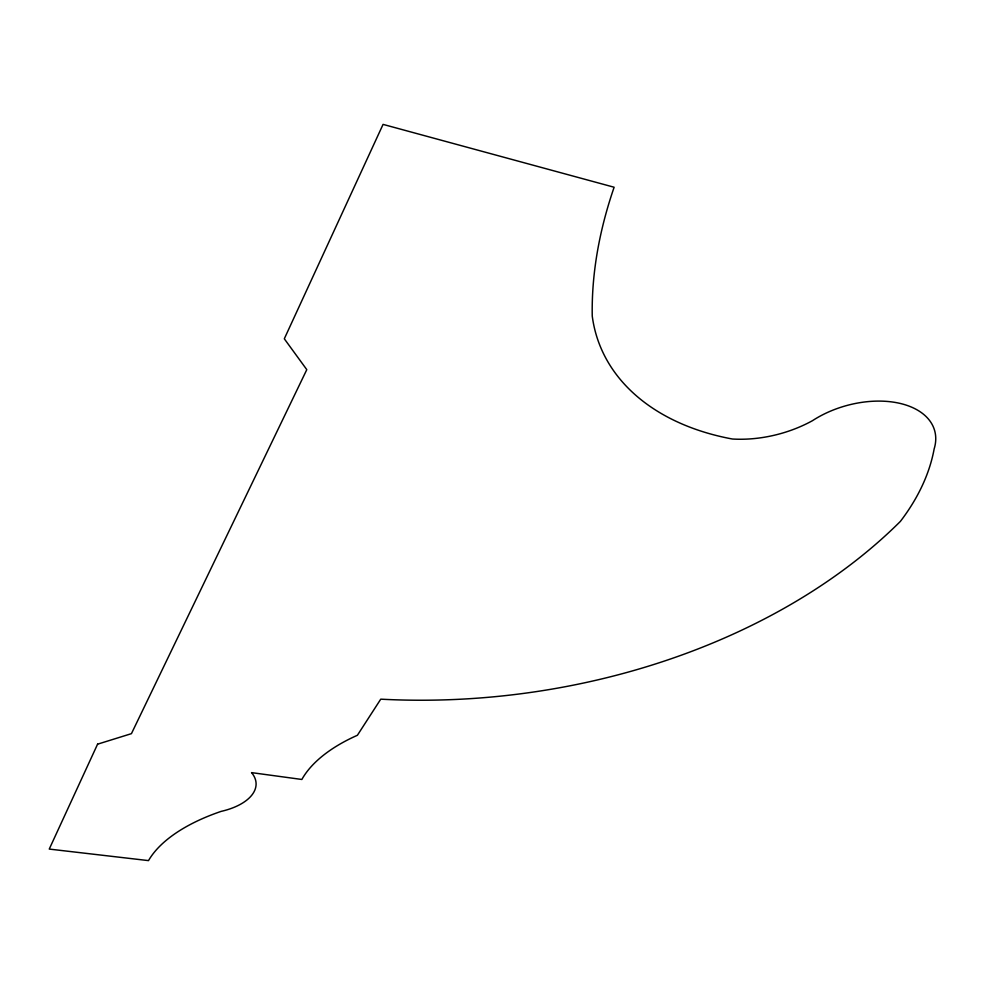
<?xml version="1.0" encoding="UTF-8"?>
<svg xmlns="http://www.w3.org/2000/svg" width="985" height="985" viewBox="0 0 985 985"><rect width="100%" height="100%" fill="white"/><g stroke="black" fill="none" stroke-linecap="round" stroke-linejoin="round"><path stroke-width="1.48" d="M97.577 744.18L49.25 849.082L148.501 860.607A166.982 79.502 -3.3 0 1 221.145 811.381A56.736 29.131 -1.1 0 0 251.544 772.622L301.853 779.467A151.037 76.953 -5.3 0 1 357.395 735.278L380.752 699.165A539.731 372.035 -6.8 0 0 900.376 521.41A302.826 191.57 -10.6 0 0 934.149 448.914A78.738 47.896 -15.6 0 0 899.945 403.382A78.738 47.896 -15.6 0 0 812.44 420.706A102.071 66.894 -14.9 0 1 732.397 439.014A263.192 178.482 -18.8 0 1 592.244 316.037A700.372 426.333 -26.4 0 1 614.123 187.236L383.067 124.393L284.308 338.791L306.791 369.658L131.436 733.653L97.577 744.18"/></g></svg>
